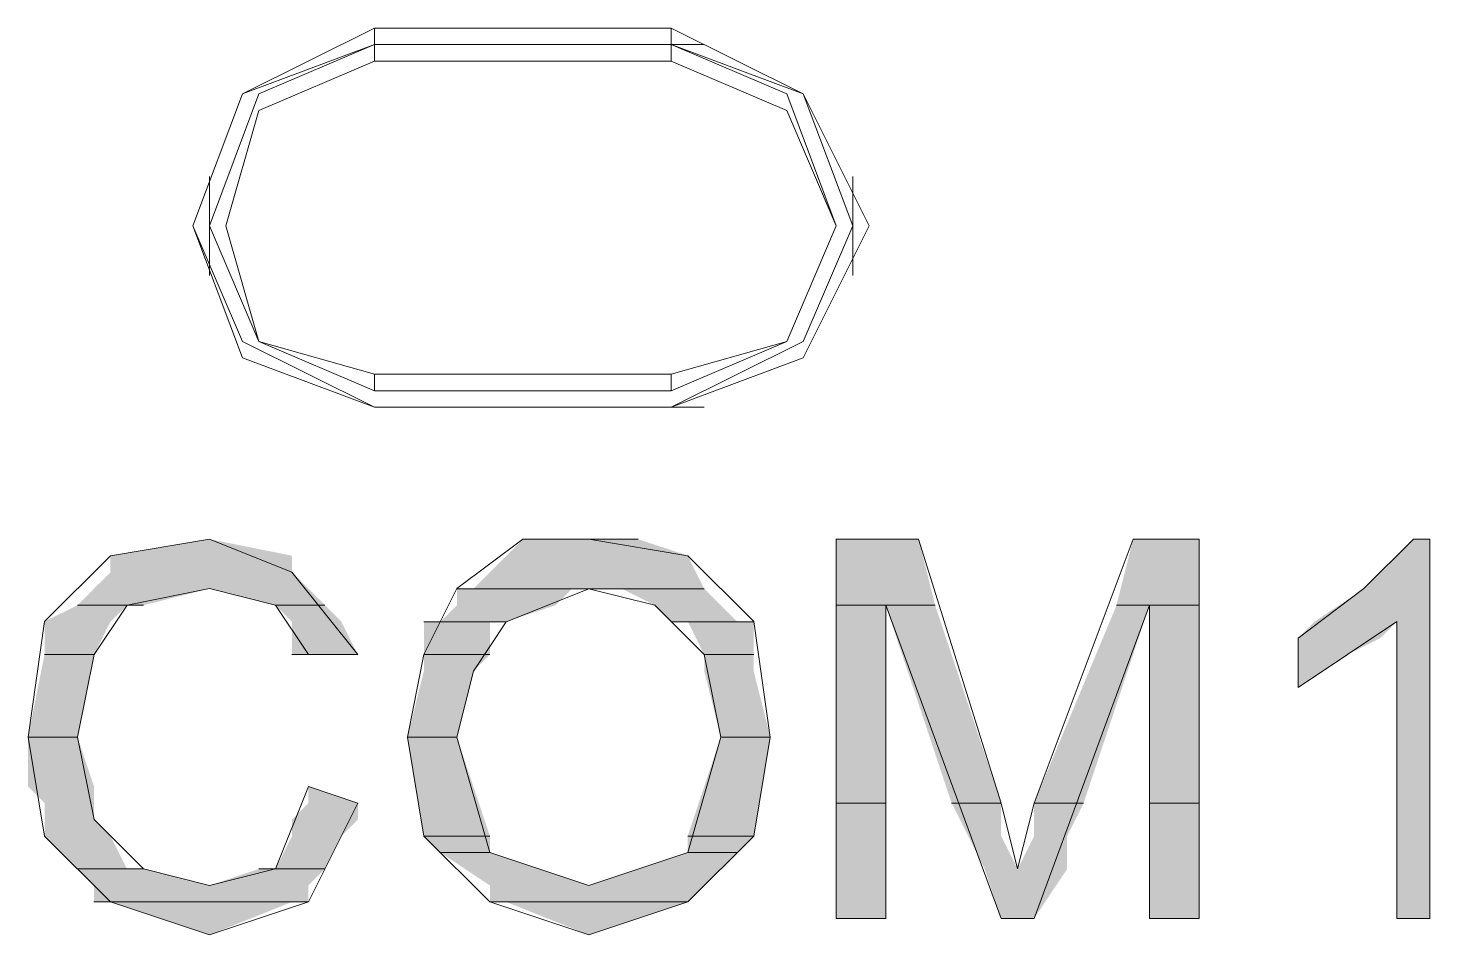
# Model space of a CAD drawing. Header units: millimetres. Extents: x -11 to 1219, y 0 to 1751.
# Drawn here: x 254.776 to 259.591, y 946.236 to 949.352 of the extents above; entities that cross this region are included whole.
import ezdxf

# ---------------------------------------------------------------- set-up
doc = ezdxf.new("R2010")
doc.units = ezdxf.units.MM
doc.header["$LTSCALE"] = 10
doc.layers.add('_MULTI_WIRE', color=9, linetype='CONTINUOUS')
doc.layers.add('PDF_Geometry', color=7, linetype='CONTINUOUS', true_color=0x151d1f)
doc.layers.add('PDF_Solid Fills', color=7, linetype='CONTINUOUS', true_color=0x070809)
doc.layers.get('_MULTI_WIRE').off()

# ---------------------------------------------------------------- blocks, each defined once
blk = doc.blocks.new('DVP-28SWS211R')
at = {"layer": 'PDF_Geometry', "color": 7, "lineweight": 9, "true_color": 0xffffff}
for p, q in [((2.6626, -15.3525), (3.1158, -15.1259)), ((3.1158, -15.1259), (3.1158, -15.1825)), ((3.1158, -15.1259), (4.1355, -15.1259)), ((4.1355, -15.1259), (4.1355, -15.1825)), ((4.5887, -15.3525), (4.1355, -15.1259)), ((2.6626, -15.3525), (3.1158, -15.1825)), ((3.1158, -15.1825), (2.7192, -15.3525)), ((3.1158, -15.1825), (3.1158, -15.2392)), ((4.1355, -15.1825), (3.1158, -15.1825)), ((3.1158, -15.1825), (4.1355, -15.1825)), ((4.0222, -15.1825), (4.0222, -15.1825)), ((4.2488, -15.1825), (4.0222, -15.1825)), ((4.1355, -15.1825), (4.1355, -15.2392)), ((4.1355, -15.1825), (4.5887, -15.3525)), ((4.1355, -15.1826), (4.5321, -15.3525)), ((3.1158, -15.2392), (2.7192, -15.4091)), ((4.1355, -15.2392), (3.1158, -15.2392)), ((4.5321, -15.4092), (4.1355, -15.2392)), ((2.4926, -15.8057), (2.6626, -15.3525)), ((2.4926, -15.8057), (2.6626, -15.3525)), ((2.7192, -15.3525), (2.5493, -15.8057)), ((4.5321, -15.3525), (4.702, -15.8057)), ((4.5887, -15.3525), (4.7587, -15.8057)), ((4.8153, -15.8057), (4.5887, -15.3525)), ((2.7192, -15.4091), (2.6059, -15.8057)), ((4.702, -15.8057), (4.5321, -15.4092)), ((2.5493, -15.9757), (2.5493, -15.6358)), ((4.7587, -15.6358), (4.7587, -15.9757)), ((2.6626, -16.2023), (2.4926, -15.8057)), ((2.6626, -16.2589), (2.4926, -15.8057)), ((2.5493, -15.8057), (2.7192, -16.2023)), ((2.6059, -15.8057), (2.7192, -16.2023)), ((4.702, -15.8057), (4.5321, -16.2023)), ((4.5321, -16.2023), (4.702, -15.8057)), ((4.7587, -15.8057), (4.5887, -16.2023)), ((4.5887, -16.2589), (4.8153, -15.8057)), ((3.1158, -16.4289), (2.6626, -16.2023)), ((2.7192, -16.2023), (3.1158, -16.3722)), ((2.7192, -16.2023), (3.1158, -16.3156)), ((4.5321, -16.2023), (4.1355, -16.3722)), ((4.5887, -16.2023), (4.1355, -16.4289)), ((4.1355, -16.3156), (4.5321, -16.2023)), ((3.1158, -16.4289), (2.6626, -16.2589)), ((4.1355, -16.4289), (4.5887, -16.2589)), ((3.1158, -16.3722), (3.1158, -16.3156)), ((3.1158, -16.3156), (4.1355, -16.3156)), ((4.1355, -16.3722), (4.1355, -16.3156)), ((4.1355, -16.3722), (3.1158, -16.3722)), ((3.1158, -16.4289), (3.1158, -16.4289)), ((4.1355, -16.4289), (3.1158, -16.4289)), ((3.1158, -16.4289), (4.1355, -16.4289)), ((4.0222, -16.4289), (4.0222, -16.4289)), ((4.2488, -16.4289), (4.0222, -16.4289)), ((4.1355, -16.4289), (4.1355, -16.4289)), ((2.5493, -16.8821), (2.2094, -16.9387)), ((2.8326, -16.9954), (2.5493, -16.8821)), ((3.6257, -16.8821), (3.3991, -17.052)), ((3.8523, -16.8821), (3.6257, -16.8821)), ((3.6257, -16.8821), (4.0222, -16.8821)), ((3.8523, -16.8821), (3.6257, -16.8821)), ((4.0222, -16.8821), (3.8523, -16.8821)), ((4.1922, -16.9387), (3.8523, -16.8821)), ((4.702, -16.8821), (4.9853, -16.8821)), ((4.9853, -16.8821), (4.702, -16.8821)), ((4.9853, -16.8821), (4.702, -16.8821)), ((4.702, -16.8821), (4.702, -18.1851)), ((5.2685, -17.7885), (4.9853, -16.8821)), ((5.7218, -16.8821), (5.3818, -17.7885)), ((5.7218, -16.8821), (5.9484, -16.8821)), ((5.9484, -16.8821), (5.7218, -16.8821)), ((5.9484, -16.8821), (5.7218, -16.8821)), ((5.9484, -18.1851), (5.9484, -16.8821)), ((6.6848, -16.8821), (6.5149, -17.052)), ((6.6848, -16.8821), (6.7415, -16.8821)), ((6.7415, -16.8821), (6.6848, -16.8821)), ((6.7415, -16.8821), (6.6848, -16.8821)), ((6.7415, -18.185), (6.7415, -16.8821)), ((2.2094, -16.9387), (1.9828, -17.1653)), ((4.4188, -17.1653), (4.1922, -16.9387)), ((3.0592, -17.2786), (2.8326, -16.9954)), ((2.2661, -17.1087), (2.5493, -17.052)), ((2.5493, -17.052), (2.7759, -17.1087)), ((3.3991, -17.052), (3.2858, -17.2786)), ((3.4557, -17.0521), (3.3991, -17.0521)), ((3.3991, -17.0521), (3.7956, -17.0521)), ((3.7956, -17.0521), (3.4557, -17.0521)), ((3.4557, -17.0521), (3.8523, -17.0521)), ((3.7956, -17.0521), (3.4557, -17.0521)), ((3.569, -17.1654), (3.8523, -17.0521)), ((3.8523, -17.0521), (3.7956, -17.0521)), ((3.8523, -17.0521), (4.2488, -17.0521)), ((4.2488, -17.0521), (3.8523, -17.0521)), ((3.8523, -17.0521), (4.2488, -17.0521)), ((4.2488, -17.0521), (3.8523, -17.0521)), ((3.8523, -17.0521), (4.0789, -17.1087)), ((6.5149, -17.052), (6.2883, -17.222)), ((2.0961, -17.1087), (2.266, -17.1087)), ((2.266, -17.1087), (2.0961, -17.1087)), ((2.0961, -17.1087), (2.3227, -17.1087)), ((2.266, -17.1087), (2.0961, -17.1087)), ((2.1528, -17.2786), (2.2661, -17.1087)), ((2.3227, -17.1087), (2.266, -17.1087)), ((2.7759, -17.1087), (2.9459, -17.1087)), ((2.9459, -17.1087), (2.7759, -17.1087)), ((2.7759, -17.1087), (2.9459, -17.1087)), ((2.9459, -17.1087), (2.7759, -17.1087)), ((2.7759, -17.1087), (2.8892, -17.2786)), ((4.0789, -17.1087), (4.2488, -17.2787)), ((4.702, -17.1087), (4.872, -17.1087)), ((4.872, -17.1087), (4.702, -17.1087)), ((4.702, -17.1087), (4.872, -17.1087)), ((4.872, -17.1087), (4.702, -17.1087)), ((4.872, -17.1087), (5.0419, -17.1087)), ((5.0419, -17.1087), (4.872, -17.1087)), ((4.872, -17.1087), (5.0419, -17.1087)), ((5.0419, -17.1087), (4.872, -17.1087)), ((4.872, -18.1851), (4.872, -17.1087)), ((4.872, -17.1087), (5.2685, -18.1851)), ((5.3818, -18.1851), (5.7784, -17.1087)), ((5.6651, -17.1087), (5.9484, -17.1087)), ((5.9484, -17.1087), (5.6651, -17.1087)), ((5.6651, -17.1087), (5.9484, -17.1087)), ((5.9484, -17.1087), (5.6651, -17.1087)), ((5.7784, -17.1087), (5.7784, -18.1851)), ((1.9828, -17.1653), (1.9261, -17.5619)), ((3.3424, -17.1654), (3.2858, -17.1654)), ((3.2858, -17.1654), (3.5124, -17.1654)), ((3.5124, -17.1654), (3.3424, -17.1654)), ((3.3424, -17.1654), (3.569, -17.1654)), ((3.5124, -17.1654), (3.3424, -17.1654)), ((3.4557, -17.3353), (3.569, -17.1654)), ((3.569, -17.1654), (3.5124, -17.1654)), ((4.1355, -17.1654), (4.4188, -17.1654)), ((4.4188, -17.1654), (4.1355, -17.1654)), ((4.1355, -17.1654), (4.4188, -17.1654)), ((4.4188, -17.1654), (4.1355, -17.1654)), ((4.4754, -17.5619), (4.4188, -17.1653)), ((6.4582, -17.2786), (6.6282, -17.1653)), ((6.6282, -17.1653), (6.6282, -18.185)), ((6.2883, -17.222), (6.2883, -17.3919)), ((1.9828, -17.2787), (2.1527, -17.2787)), ((2.1527, -17.2787), (1.9828, -17.2787)), ((1.9828, -17.2787), (2.1527, -17.2787)), ((2.1527, -17.2787), (1.9828, -17.2787)), ((1.9828, -17.2787), (2.1527, -17.2787)), ((2.1527, -17.2787), (1.9828, -17.2787)), ((1.9828, -17.2787), (2.1527, -17.2787)), ((2.1527, -17.2787), (1.9828, -17.2787)), ((2.0961, -17.5619), (2.1528, -17.2786)), ((2.8326, -17.2787), (2.8892, -17.2787)), ((2.8892, -17.2787), (2.8326, -17.2787)), ((2.8326, -17.2787), (3.0592, -17.2787)), ((2.8892, -17.2787), (2.8326, -17.2787)), ((2.8892, -17.2786), (3.0592, -17.2786)), ((3.0592, -17.2787), (2.8892, -17.2787)), ((2.8892, -17.2787), (2.8892, -17.2787)), ((2.8892, -17.2787), (2.8892, -17.2787)), ((3.2858, -17.2786), (3.2291, -17.5619)), ((3.2858, -17.2787), (3.5124, -17.2787)), ((3.5124, -17.2787), (3.2858, -17.2787)), ((3.2858, -17.2787), (3.5124, -17.2787)), ((3.5124, -17.2787), (3.2858, -17.2787)), ((4.2488, -17.2787), (4.4188, -17.2787)), ((4.4188, -17.2787), (4.2488, -17.2787)), ((4.2488, -17.2787), (4.4188, -17.2787)), ((4.4188, -17.2787), (4.2488, -17.2787)), ((4.2488, -17.2787), (4.3055, -17.5619)), ((6.2883, -17.3919), (6.4582, -17.2786)), ((3.399, -17.5619), (3.4557, -17.3353)), ((1.9261, -17.5619), (2.0961, -17.5619)), ((2.0961, -17.5619), (1.9261, -17.5619)), ((1.9261, -17.5619), (2.0961, -17.5619)), ((2.0961, -17.5619), (1.9261, -17.5619)), ((1.9261, -17.5619), (1.9828, -17.9018)), ((2.1528, -17.8452), (2.0961, -17.5619)), ((3.2291, -17.5619), (3.3991, -17.5619)), ((3.3991, -17.5619), (3.2291, -17.5619)), ((3.2291, -17.5619), (3.3991, -17.5619)), ((3.3991, -17.5619), (3.2291, -17.5619)), ((3.2291, -17.5619), (3.3991, -17.5619)), ((3.3991, -17.5619), (3.2291, -17.5619)), ((3.2291, -17.5619), (3.3991, -17.5619)), ((3.3991, -17.5619), (3.2291, -17.5619)), ((3.2291, -17.5619), (3.3991, -17.5619)), ((3.3991, -17.5619), (3.2291, -17.5619)), ((3.2291, -17.5619), (3.3991, -17.5619)), ((3.3991, -17.5619), (3.2291, -17.5619)), ((3.2291, -17.5619), (3.2858, -17.9018)), ((3.5123, -17.9585), (3.399, -17.5619)), ((4.3055, -17.5619), (4.1922, -17.9585)), ((4.3055, -17.5619), (4.4754, -17.5619)), ((4.4754, -17.5619), (4.3055, -17.5619)), ((4.3055, -17.5619), (4.4754, -17.5619)), ((4.4754, -17.5619), (4.3055, -17.5619)), ((4.3055, -17.5619), (4.4754, -17.5619)), ((4.4754, -17.5619), (4.3055, -17.5619)), ((4.3055, -17.5619), (4.4754, -17.5619)), ((4.4754, -17.5619), (4.3055, -17.5619)), ((4.3055, -17.5619), (4.4754, -17.5619)), ((4.4754, -17.5619), (4.3055, -17.5619)), ((4.3055, -17.5619), (4.4754, -17.5619)), ((4.4754, -17.5619), (4.3055, -17.5619)), ((4.4188, -17.9018), (4.4754, -17.5619)), ((2.8892, -17.7318), (2.7759, -18.0151)), ((3.0592, -17.7885), (2.8892, -17.7318)), ((2.8892, -18.1284), (3.0592, -17.7885)), ((4.702, -17.7885), (4.872, -17.7885)), ((4.872, -17.7885), (4.702, -17.7885)), ((4.702, -17.7885), (4.872, -17.7885)), ((4.872, -17.7885), (4.702, -17.7885)), ((5.0986, -17.7885), (5.2685, -17.7885)), ((5.2685, -17.7885), (5.0986, -17.7885)), ((5.0986, -17.7885), (5.2685, -17.7885)), ((5.2685, -17.7885), (5.0986, -17.7885)), ((5.3252, -18.0151), (5.2685, -17.7885)), ((5.3818, -17.7885), (5.3252, -18.0151)), ((5.3819, -17.7885), (5.5518, -17.7885)), ((5.5518, -17.7885), (5.3819, -17.7885)), ((5.3819, -17.7885), (5.5518, -17.7885)), ((5.5518, -17.7885), (5.3819, -17.7885)), ((5.7784, -17.7885), (5.9484, -17.7885)), ((5.9484, -17.7885), (5.7784, -17.7885)), ((5.7784, -17.7885), (5.9484, -17.7885)), ((5.9484, -17.7885), (5.7784, -17.7885)), ((2.3227, -18.0151), (2.1528, -17.8452)), ((1.9828, -17.9018), (2.2094, -18.1284)), ((3.2858, -17.9018), (3.5124, -17.9018)), ((3.5124, -17.9018), (3.2858, -17.9018)), ((3.2858, -17.9018), (3.5124, -17.9018)), ((3.5124, -17.9018), (3.2858, -17.9018)), ((3.2858, -17.9018), (3.5124, -18.1284)), ((4.1922, -17.9018), (4.4188, -17.9018)), ((4.4188, -17.9018), (4.1922, -17.9018)), ((4.1922, -17.9018), (4.4188, -17.9018)), ((4.4188, -17.9018), (4.1922, -17.9018)), ((4.1922, -18.1284), (4.4188, -17.9018)), ((3.3424, -17.9585), (3.5124, -17.9585)), ((3.5124, -17.9585), (3.3424, -17.9585)), ((3.3424, -17.9585), (3.5124, -17.9585)), ((3.5124, -17.9585), (3.3424, -17.9585)), ((3.8523, -18.0718), (3.5123, -17.9585)), ((4.1922, -17.9585), (3.8523, -18.0718)), ((4.1922, -17.9585), (4.3622, -17.9585)), ((4.3622, -17.9585), (4.1922, -17.9585)), ((4.1922, -17.9585), (4.3622, -17.9585)), ((4.3622, -17.9585), (4.1922, -17.9585)), ((2.0961, -18.0151), (2.3227, -18.0151)), ((2.3227, -18.0151), (2.0961, -18.0151)), ((2.0961, -18.0151), (2.3227, -18.0151)), ((2.3227, -18.0151), (2.0961, -18.0151)), ((2.5493, -18.0718), (2.3227, -18.0151)), ((2.7759, -18.0151), (2.5493, -18.0718)), ((2.7759, -18.0151), (2.7193, -18.0151)), ((2.7193, -18.0151), (2.9459, -18.0151)), ((2.9459, -18.0151), (2.7759, -18.0151)), ((2.7759, -18.0151), (2.9459, -18.0151)), ((2.9459, -18.0151), (2.7759, -18.0151)), ((2.1527, -18.1284), (2.8325, -18.1284)), ((2.8325, -18.1284), (2.1527, -18.1284)), ((2.1527, -18.1284), (2.8892, -18.1284)), ((2.8325, -18.1284), (2.1527, -18.1284)), ((2.2094, -18.1284), (2.5493, -18.2417)), ((2.5493, -18.2417), (2.8892, -18.1284)), ((2.8892, -18.1284), (2.8325, -18.1284)), ((3.5124, -18.1284), (4.1922, -18.1284)), ((4.1922, -18.1284), (3.5124, -18.1284)), ((3.5124, -18.1284), (4.1922, -18.1284)), ((4.1922, -18.1284), (3.5124, -18.1284)), ((3.5124, -18.1284), (3.8523, -18.2417)), ((3.8523, -18.2417), (4.1922, -18.1284)), ((4.702, -18.1851), (4.872, -18.1851)), ((4.872, -18.1851), (4.702, -18.1851)), ((4.702, -18.1851), (4.872, -18.1851)), ((5.2685, -18.1851), (5.3818, -18.1851)), ((5.2686, -18.1851), (5.3819, -18.1851)), ((5.3819, -18.1851), (5.2686, -18.1851)), ((5.7784, -18.1851), (5.9484, -18.1851)), ((5.9484, -18.1851), (5.7784, -18.1851)), ((5.7784, -18.1851), (5.9484, -18.1851)), ((6.6282, -18.185), (6.7415, -18.185)), ((6.6282, -18.1851), (6.7415, -18.1851)), ((6.7415, -18.1851), (6.6282, -18.1851))]:
    blk.add_line(p, q, dxfattribs=at)
at = {"layer": 'PDF_Solid Fills', "color": 7, "lineweight": 9, "true_color": 0xffffff, "transparency": 33554559}
for points in [[(2.5493, -16.8821), (2.2094, -16.9387), (2.8325, -16.9387)], [(3.6256, -16.8821), (3.569, -16.9387), (4.1922, -16.9387)], [(3.6256, -16.8821), (4.0222, -16.8821), (4.1922, -16.9387)], [(4.702, -16.8821), (4.702, -17.1087), (5.0419, -17.1087)], [(4.702, -16.8821), (4.9853, -16.8821), (5.0419, -17.1087)], [(5.7218, -16.8821), (5.6651, -17.1087), (5.9484, -17.1087)], [(5.7218, -16.8821), (5.9484, -16.8821), (5.9484, -17.1087)], [(6.6848, -16.8821), (6.5149, -17.052), (6.7415, -17.052)], [(6.6848, -16.8821), (6.7415, -16.8821), (6.7415, -17.052)], [(2.2094, -16.9387), (2.2094, -16.9954), (2.8325, -16.9954)], [(2.2094, -16.9387), (2.8325, -16.9387), (2.8325, -16.9954)], [(3.569, -16.9387), (3.4557, -17.052), (4.2488, -17.052)], [(3.569, -16.9387), (4.1922, -16.9387), (4.2488, -17.052)], [(2.2094, -16.9954), (2.1527, -17.052), (2.8892, -17.052)], [(2.2094, -16.9954), (2.8325, -16.9954), (2.8892, -17.052)], [(2.1527, -17.0521), (2.0961, -17.1087), (2.3227, -17.1087)], [(2.1527, -17.0521), (2.5493, -17.0521), (2.3227, -17.1087)], [(2.5493, -17.0521), (2.7759, -17.1087), (2.9458, -17.1087)], [(2.5493, -17.0521), (2.8892, -17.0521), (2.9458, -17.1087)], [(3.3991, -17.0521), (3.3991, -17.1087), (3.739, -17.1087)], [(3.3991, -17.0521), (3.7956, -17.0521), (3.739, -17.1087)], [(3.9656, -17.0521), (4.0789, -17.1087), (4.3055, -17.1087)], [(3.9656, -17.0521), (4.2488, -17.0521), (4.3055, -17.1087)], [(6.5149, -17.0521), (6.3449, -17.1654), (6.7415, -17.1654)], [(6.5149, -17.0521), (6.7415, -17.0521), (6.7415, -17.1654)], [(2.0961, -17.1087), (1.9828, -17.1653), (2.2094, -17.1653)], [(2.0961, -17.1087), (2.266, -17.1087), (2.2094, -17.1653)], [(2.7759, -17.1087), (2.8326, -17.1653), (3.0025, -17.1653)], [(2.7759, -17.1087), (2.9459, -17.1087), (3.0025, -17.1653)], [(3.3991, -17.1087), (3.3424, -17.1653), (3.569, -17.1653)], [(3.3991, -17.1087), (3.739, -17.1087), (3.569, -17.1653)], [(4.0789, -17.1087), (4.1355, -17.1653), (4.3621, -17.1653)], [(4.0789, -17.1087), (4.3055, -17.1087), (4.3621, -17.1653)], [(4.702, -17.1087), (4.702, -17.7885), (4.872, -17.7885)], [(4.702, -17.1087), (4.872, -17.1087), (4.872, -17.7885)], [(4.872, -17.1087), (5.0986, -17.7885), (5.2685, -17.7885)], [(4.872, -17.1087), (5.0419, -17.1087), (5.2685, -17.7885)], [(5.6651, -17.1087), (5.3819, -17.7885), (5.5518, -17.7885)], [(5.6651, -17.1087), (5.7784, -17.1087), (5.5518, -17.7885)], [(5.7784, -17.1087), (5.7784, -17.7885), (5.9484, -17.7885)], [(5.7784, -17.1087), (5.9484, -17.1087), (5.9484, -17.7885)], [(1.9828, -17.1654), (1.9828, -17.2787), (2.1527, -17.2787)], [(1.9828, -17.1654), (2.2094, -17.1654), (2.1527, -17.2787)], [(2.8326, -17.1654), (2.8326, -17.2787), (3.0592, -17.2787)], [(2.8326, -17.1654), (3.0025, -17.1654), (3.0592, -17.2787)], [(3.2858, -17.1654), (3.2858, -17.2787), (3.5124, -17.2787)], [(3.2858, -17.1654), (3.5124, -17.1654), (3.5124, -17.2787)], [(4.1922, -17.1654), (4.2488, -17.2787), (4.4188, -17.2787)], [(4.1922, -17.1654), (4.4188, -17.1654), (4.4188, -17.2787)], [(6.3449, -17.1654), (6.2883, -17.222), (6.5715, -17.222)], [(6.3449, -17.1654), (6.6282, -17.1654), (6.5715, -17.222)], [(6.6282, -17.1654), (6.6282, -17.222), (6.7415, -17.222)], [(6.6282, -17.1654), (6.7415, -17.1654), (6.7415, -17.222)], [(6.2883, -17.222), (6.2883, -17.2786), (6.4582, -17.2786)], [(6.2883, -17.222), (6.5715, -17.222), (6.4582, -17.2786)], [(6.6282, -17.222), (6.6282, -17.2786), (6.7415, -17.2786)], [(6.6282, -17.222), (6.7415, -17.222), (6.7415, -17.2786)], [(1.9828, -17.2787), (1.9261, -17.5619), (2.0961, -17.5619)], [(1.9828, -17.2787), (2.1527, -17.2787), (2.0961, -17.5619)], [(3.2858, -17.2787), (3.2858, -17.3353), (3.4557, -17.3353)], [(3.2858, -17.2787), (3.5124, -17.2787), (3.4557, -17.3353)], [(4.2488, -17.2787), (4.2488, -17.3353), (4.4188, -17.3353)], [(4.2488, -17.2787), (4.4188, -17.2787), (4.4188, -17.3353)], [(6.2883, -17.2787), (6.4582, -17.2787), (6.2883, -17.392)], [(6.6282, -17.2787), (6.6282, -17.392), (6.7415, -17.392)], [(6.6282, -17.2787), (6.7415, -17.2787), (6.7415, -17.392)], [(3.2858, -17.3353), (3.2291, -17.5619), (3.3991, -17.5619)], [(3.2858, -17.3353), (3.4557, -17.3353), (3.3991, -17.5619)], [(4.2488, -17.3353), (4.3055, -17.5619), (4.4755, -17.5619)], [(4.2488, -17.3353), (4.4188, -17.3353), (4.4755, -17.5619)], [(6.6282, -17.392), (6.6282, -18.1851), (6.7415, -18.1851)], [(6.6282, -17.392), (6.7415, -17.392), (6.7415, -18.1851)], [(1.9261, -17.5619), (1.9261, -17.7319), (2.1527, -17.7319)], [(1.9261, -17.5619), (2.0961, -17.5619), (2.1527, -17.7319)], [(3.2291, -17.5619), (3.2858, -17.9018), (3.5124, -17.9018)], [(3.2291, -17.5619), (3.3991, -17.5619), (3.5124, -17.9018)], [(4.3055, -17.5619), (4.1922, -17.9018), (4.4188, -17.9018)], [(4.3055, -17.5619), (4.4754, -17.5619), (4.4188, -17.9018)], [(1.9261, -17.7319), (1.9828, -17.7885), (2.1527, -17.7885)], [(1.9261, -17.7319), (2.1527, -17.7319), (2.1527, -17.7885)], [(2.8892, -17.7319), (2.8892, -17.7885), (3.0592, -17.7885)], [(1.9828, -17.7885), (1.9828, -17.8452), (2.1527, -17.8452)], [(1.9828, -17.7885), (2.1527, -17.7885), (2.1527, -17.8452)], [(2.8892, -17.7885), (2.8326, -17.8452), (3.0592, -17.8452)], [(2.8892, -17.7885), (3.0592, -17.7885), (3.0592, -17.8452)], [(4.702, -17.7885), (4.702, -17.9018), (4.872, -17.9018)], [(4.702, -17.7885), (4.872, -17.7885), (4.872, -17.9018)], [(5.0986, -17.7885), (5.1552, -17.9018), (5.2685, -17.9018)], [(5.0986, -17.7885), (5.2685, -17.7885), (5.2685, -17.9018)], [(5.3819, -17.7885), (5.3819, -17.9018), (5.4952, -17.9018)], [(5.3819, -17.7885), (5.5518, -17.7885), (5.4952, -17.9018)], [(5.7784, -17.7885), (5.7784, -17.9018), (5.9484, -17.9018)], [(5.7784, -17.7885), (5.9484, -17.7885), (5.9484, -17.9018)], [(1.9828, -17.8452), (1.9828, -17.9018), (2.2094, -17.9018)], [(1.9828, -17.8452), (2.1527, -17.8452), (2.2094, -17.9018)], [(2.8326, -17.8452), (2.8326, -17.9018), (3.0025, -17.9018)], [(2.8326, -17.8452), (3.0592, -17.8452), (3.0025, -17.9018)], [(1.9828, -17.9018), (2.0961, -18.0151), (2.266, -18.0151)], [(1.9828, -17.9018), (2.2094, -17.9018), (2.266, -18.0151)], [(2.8326, -17.9018), (2.7759, -18.0151), (2.9459, -18.0151)], [(2.8326, -17.9018), (3.0025, -17.9018), (2.9459, -18.0151)], [(3.2858, -17.9018), (3.3424, -17.9585), (3.5124, -17.9585)], [(3.2858, -17.9018), (3.5124, -17.9018), (3.5124, -17.9585)], [(4.1922, -17.9018), (4.1922, -17.9585), (4.3622, -17.9585)], [(4.1922, -17.9018), (4.4188, -17.9018), (4.3622, -17.9585)], [(4.702, -17.9018), (4.702, -18.0151), (4.872, -18.0151)], [(4.702, -17.9018), (4.872, -17.9018), (4.872, -18.0151)], [(5.1552, -17.9018), (5.2119, -18.0151), (5.3252, -18.0151)], [(5.1552, -17.9018), (5.2685, -17.9018), (5.3252, -18.0151)], [(5.3819, -17.9018), (5.3252, -18.0151), (5.4952, -18.0151)], [(5.3819, -17.9018), (5.4952, -17.9018), (5.4952, -18.0151)], [(5.7784, -17.9018), (5.7784, -18.0151), (5.9484, -18.0151)], [(5.7784, -17.9018), (5.9484, -17.9018), (5.9484, -18.0151)], [(3.3424, -17.9585), (3.5124, -18.0718), (3.8523, -18.0718)], [(3.3424, -17.9585), (3.5124, -17.9585), (3.8523, -18.0718)], [(4.1922, -17.9585), (3.8523, -18.0718), (4.2488, -18.0718)], [(4.1922, -17.9585), (4.3622, -17.9585), (4.2488, -18.0718)], [(2.0961, -18.0151), (2.1527, -18.0718), (2.5493, -18.0718)], [(2.0961, -18.0151), (2.3227, -18.0151), (2.5493, -18.0718)], [(2.7192, -18.0151), (2.5493, -18.0718), (2.8892, -18.0718)], [(2.7192, -18.0151), (2.9458, -18.0151), (2.8892, -18.0718)], [(4.702, -18.0151), (4.702, -18.1851), (4.872, -18.1851)], [(4.702, -18.0151), (4.872, -18.0151), (4.872, -18.1851)], [(5.2119, -18.0151), (5.2685, -18.1851), (5.3818, -18.1851)], [(5.2119, -18.0151), (5.4951, -18.0151), (5.3818, -18.1851)], [(5.7784, -18.0151), (5.7784, -18.1851), (5.9484, -18.1851)], [(5.7784, -18.0151), (5.9484, -18.0151), (5.9484, -18.1851)], [(2.1527, -18.0718), (2.1527, -18.1284), (2.8892, -18.1284)], [(2.1527, -18.0718), (2.8892, -18.0718), (2.8892, -18.1284)], [(3.5124, -18.0718), (3.5124, -18.1284), (4.1922, -18.1284)], [(3.5124, -18.0718), (4.2488, -18.0718), (4.1922, -18.1284)], [(2.2094, -18.1284), (2.8325, -18.1284), (2.5493, -18.2417)], [(3.569, -18.1284), (4.1922, -18.1284), (3.8523, -18.2417)]]:
    blk.add_solid(points, dxfattribs=at)

msp = doc.modelspace()

# ---------------------------------------------------------------- block references
at = {"layer": '_MULTI_WIRE'}
msp.add_blockref('DVP-28SWS211R', (252.8495, 964.4776), dxfattribs=at)

doc.saveas('drawing.dxf')
